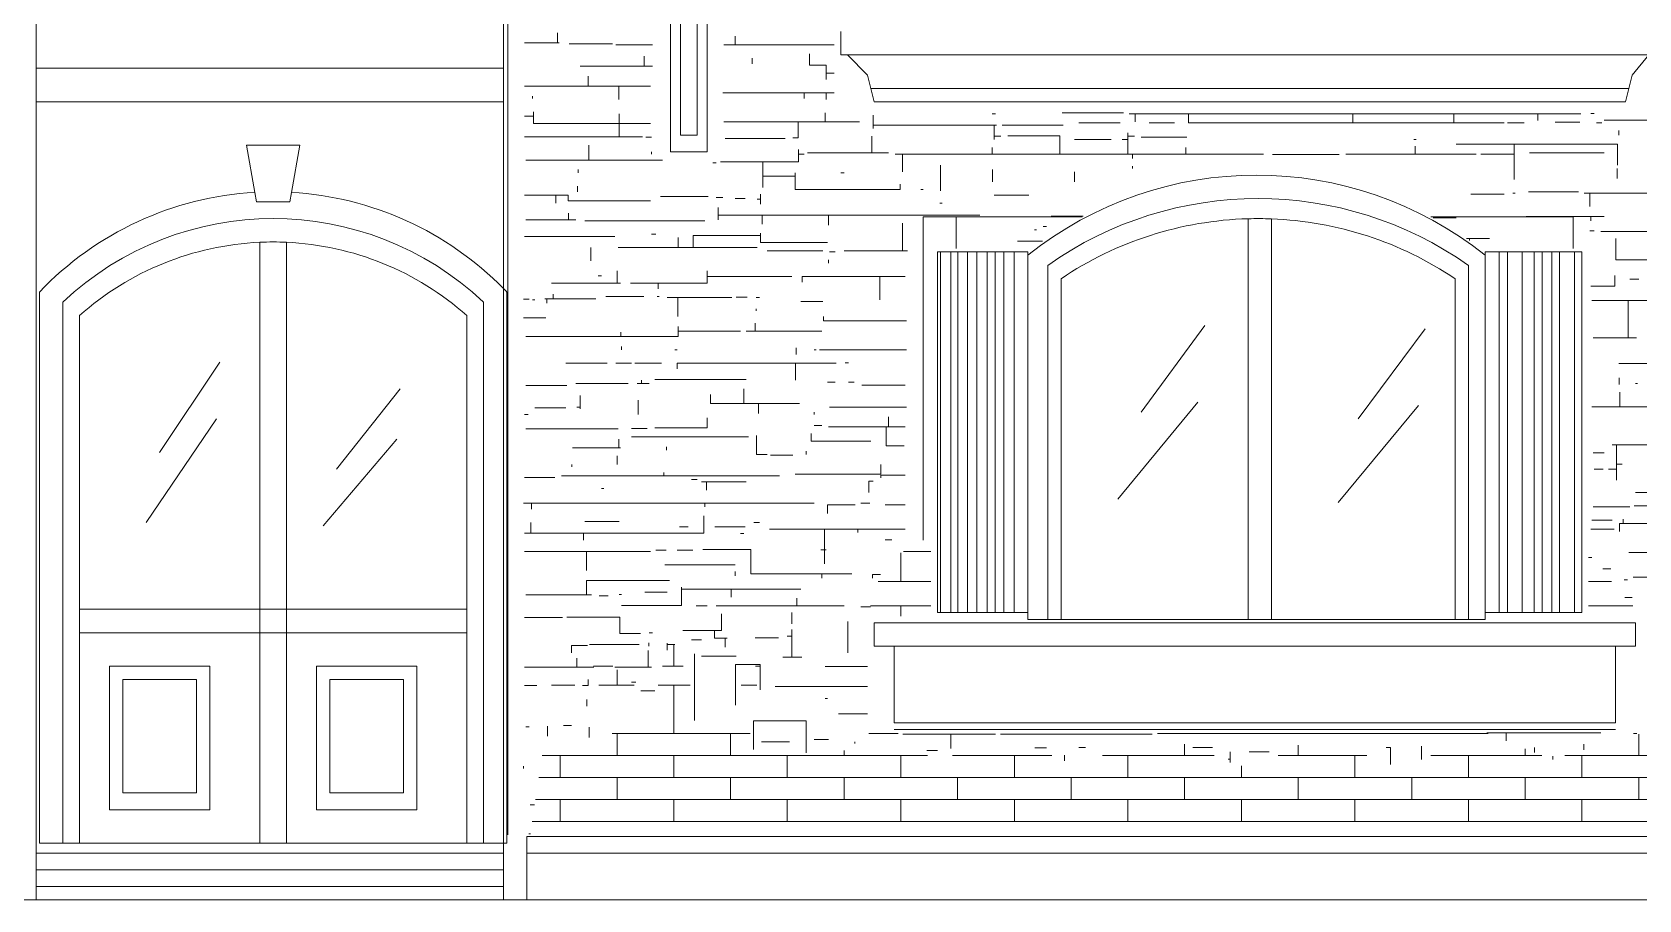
# Model space of a CAD drawing. Header units: millimetres. Extents: x 0 to 19989, y 0 to 8213.
# Drawn here: x 10439 to 15883, y 0 to 2939 of the extents above; entities that cross this region are included whole.
import ezdxf

# ---------------------------------------------------------------- set-up
doc = ezdxf.new("R2010")
doc.units = ezdxf.units.MM
for name, color, linetype, lineweight in [('ARCH', 7, 'Continuous', 13), ('GLASS', 7, 'Continuous', 13), ('GROUND', 7, 'Continuous', 13), ('LOUVERS', 7, 'Continuous', 13), ('MASONRY', 7, 'Continuous', 13), ('WINDOWS', 7, 'Continuous', 13)]:
    doc.layers.add(name, color=color, linetype=linetype, lineweight=lineweight)

msp = doc.modelspace()

# ---------------------------------------------------------------- linework, layer by layer
at = {"layer": 'ARCH', "color": 7, "lineweight": 13}
for p, q in [((10452.5, 4909.5), (10452.5, 2816.7)), ((12036.2, 3586), (12036.2, 2816.7)), ((12601.8, 2533.9), (12601.8, 3382.4)), ((12726.2, 3382.4), (12726.2, 2533.9)), ((12635.7, 2590.5), (12635.7, 3337.1)), ((12692.3, 3337.1), (12692.3, 2590.5)), ((13178.7, 2862), (13178.7, 2941.2)), ((13201.4, 2862), (13178.7, 2862)), ((15916.3, 2862), (13201.4, 2862)), ((13201.4, 2862), (13269.2, 2794.1)), ((15859.7, 2794.1), (15916.3, 2862)), ((10452.5, 2816.7), (10452.5, 2703.6)), ((10452.5, 2816.7), (12036.2, 2816.7)), ((12036.2, 2816.7), (12036.2, 2703.6)), ((13269.2, 2794.1), (13280.5, 2748.9)), ((15848.4, 2748.9), (15859.7, 2794.1)), ((13280.5, 2748.9), (13291.9, 2703.6)), ((13280.5, 2748.9), (15848.4, 2748.9)), ((15837.1, 2703.6), (15848.4, 2748.9)), ((10452.5, 2703.6), (10452.5, 158.4)), ((10452.5, 2703.6), (12036.2, 2703.6)), ((12036.2, 2703.6), (12036.2, 2070.5)), ((13291.9, 2703.6), (15837.1, 2703.6)), ((12692.3, 2590.5), (12635.7, 2590.5)), ((12726.2, 2533.9), (12601.8, 2533.9)), ((12036.2, 2070.5), (12036.2, 192.3)), ((13291.9, 938.9), (15871, 938.9)), ((13291.9, 859.7), (13291.9, 938.9)), ((15871, 938.9), (15871, 859.7)), ((13359.7, 859.7), (13291.9, 859.7)), ((15803.2, 859.7), (13359.7, 859.7)), ((13359.7, 599.5), (13359.7, 859.7)), ((15871, 859.7), (15803.2, 859.7)), ((15803.2, 859.7), (15803.2, 599.5)), ((15803.2, 599.5), (13359.7, 599.5)), ((13359.7, 576.9), (15803.2, 576.9)), ((12036.2, 192.3), (12036.2, 158.4)), ((12115.4, 214.9), (17183.3, 214.9)), ((12115.4, 158.4), (12115.4, 214.9)), ((10452.5, 158.4), (10452.5, 101.8)), ((10452.5, 158.4), (12036.2, 158.4)), ((12036.2, 158.4), (12036.2, 101.8)), ((12115.4, 0), (12115.4, 158.4)), ((12115.4, 158.4), (17183.3, 158.4)), ((10452.5, 101.8), (10452.5, 45.2)), ((10452.5, 101.8), (12036.2, 101.8)), ((12036.2, 101.8), (12036.2, 45.2)), ((10452.5, 45.2), (10452.5, 0)), ((10452.5, 45.2), (12036.2, 45.2)), ((12036.2, 45.2), (12036.2, 0)), ((12115.4, 0), (17183.3, 0))]:
    msp.add_line(p, q, dxfattribs=at)
at = {"layer": 'GLASS', "color": 7, "lineweight": 13}
for p, q in [((14196.8, 1651.6), (14411.8, 1945.7)), ((14932.1, 1629), (15158.4, 1934.4)), ((10871, 1515.8), (11074.7, 1821.3)), ((11470.6, 1459.3), (11685.5, 1730.8)), ((14117.6, 1357.5), (14389.1, 1685.5)), ((14864.3, 1346.2), (15135.7, 1674.2)), ((10825.8, 1278.3), (11063.3, 1629)), ((11425.3, 1267), (11674.2, 1561.1))]:
    msp.add_line(p, q, dxfattribs=at)
at = {"layer": 'GROUND', "color": 7, "lineweight": 13}
for p, q in [((9547.5, 0), (10452.5, 0)), ((10452.5, 0), (12036.2, 0)), ((12036.2, 0), (12115.4, 0))]:
    msp.add_line(p, q, dxfattribs=at)
at = {"layer": 'LOUVERS', "color": 7, "lineweight": 13}
for p, q in [((13506.8, 2194.6), (13516.9, 2194.6)), ((13506.8, 972.9), (13506.8, 2194.6)), ((13516.9, 2194.6), (13551.4, 2194.6)), ((13516.9, 2194.6), (13516.9, 972.9)), ((13551.4, 2194.6), (13575.3, 2194.6)), ((13551.4, 2194.6), (13551.4, 972.9)), ((13575.3, 2194.6), (13608.4, 2194.6)), ((13575.3, 2194.6), (13575.3, 972.9)), ((13608.4, 2194.6), (13640, 2194.6)), ((13608.4, 2194.6), (13608.4, 972.9)), ((13640, 2194.6), (13674.3, 2194.6)), ((13640, 2194.6), (13640, 972.9)), ((13674.3, 2194.6), (13701.7, 2194.6)), ((13674.3, 2194.6), (13674.3, 972.9)), ((13701.7, 2194.6), (13731.2, 2194.6)), ((13701.7, 2194.6), (13701.7, 972.9)), ((13731.2, 2194.6), (13766.2, 2194.6)), ((13731.2, 2194.6), (13731.2, 972.9)), ((13766.2, 2194.6), (13812.2, 2194.6)), ((13766.2, 2194.6), (13766.2, 972.9)), ((13812.2, 2194.6), (13812.2, 2183.3)), ((15362, 2194.6), (15409.1, 2194.6)), ((15362, 2183.3), (15362, 2194.6)), ((15362, 972.9), (15362, 2183.3)), ((15409.1, 2194.6), (15438.2, 2194.6)), ((15409.1, 2194.6), (15409.1, 972.9)), ((15438.2, 2194.6), (15487.6, 2194.6)), ((15438.2, 2194.6), (15438.2, 972.9)), ((15487.6, 2194.6), (15528, 2194.6)), ((15487.6, 2194.6), (15487.6, 972.9)), ((15528, 2194.6), (15554.7, 2194.6)), ((15528, 2194.6), (15528, 972.9)), ((15554.7, 2194.6), (15588.3, 2194.6)), ((15554.7, 2194.6), (15554.7, 972.9)), ((15588.3, 2194.6), (15613.4, 2194.6)), ((15588.3, 2194.6), (15588.3, 972.9)), ((15613.4, 2194.6), (15664.7, 2194.6)), ((15613.4, 2194.6), (15613.4, 972.9)), ((15664.7, 2194.6), (15690, 2194.6)), ((15664.7, 2194.6), (15664.7, 972.9)), ((15690, 2194.6), (15690, 972.9)), ((13516.9, 972.9), (13506.8, 972.9)), ((13551.4, 972.9), (13516.9, 972.9)), ((13575.3, 972.9), (13551.4, 972.9)), ((13608.4, 972.9), (13575.3, 972.9)), ((13640, 972.9), (13608.4, 972.9)), ((13674.3, 972.9), (13640, 972.9)), ((13701.7, 972.9), (13674.3, 972.9)), ((13731.2, 972.9), (13701.7, 972.9)), ((13766.2, 972.9), (13731.2, 972.9)), ((13812.2, 972.9), (13766.2, 972.9)), ((15409.1, 972.9), (15362, 972.9)), ((15438.2, 972.9), (15409.1, 972.9)), ((15487.6, 972.9), (15438.2, 972.9)), ((15528, 972.9), (15487.6, 972.9)), ((15554.7, 972.9), (15528, 972.9)), ((15588.3, 972.9), (15554.7, 972.9)), ((15613.4, 972.9), (15588.3, 972.9)), ((15664.7, 972.9), (15613.4, 972.9)), ((15690, 972.9), (15664.7, 972.9))]:
    msp.add_line(p, q, dxfattribs=at)
at = {"layer": 'MASONRY', "color": 7, "lineweight": 13}
for p, q in [((12051.3, 2820.5), (12051.3, 3580.3)), ((12219.1, 2903.5), (12107.8, 2903.5)), ((12219.1, 2903.5), (12219.1, 2937.4)), ((12219.1, 2903.5), (12224.7, 2903.5)), ((12405.7, 2899.7), (12258.7, 2899.7)), ((12417, 2895.9), (12541.5, 2895.9)), ((12820.5, 2895.9), (12782.8, 2895.9)), ((12820.5, 2895.9), (12820.5, 2926.1)), ((13156.1, 2895.9), (12820.5, 2895.9)), ((12513.2, 2858.2), (12513.2, 2824.3)), ((12879, 2850.7), (12879, 2831.8)), ((13073.2, 2865.8), (13073.2, 2827.5)), ((12051.3, 2820.5), (12051.3, 2707.4)), ((12513.2, 2824.3), (12296.4, 2824.3)), ((12322.8, 2790.3), (12322.8, 2756.4)), ((12513.2, 2824.3), (12541.5, 2824.3)), ((13073.2, 2827.5), (13129.7, 2827.5)), ((13129.7, 2827.5), (13129.7, 2800.2)), ((13129.7, 2779), (13129.7, 2800.2)), ((13129.7, 2800.2), (13156.1, 2800.2)), ((12107.8, 2756.4), (12322.8, 2756.4)), ((12134.2, 2714.9), (12134.2, 2722.5)), ((12426.5, 2756.4), (12322.8, 2756.4)), ((12426.5, 2756.4), (12426.5, 2711.2)), ((12426.5, 2756.4), (12533.9, 2756.4)), ((13054.3, 2733.8), (12779, 2733.8)), ((13054.3, 2714.9), (13054.3, 2733.8)), ((13122.2, 2733.8), (13054.3, 2733.8)), ((13129.7, 2733.8), (13122.2, 2733.8)), ((13129.7, 2733.8), (13129.7, 2711.2)), ((13129.7, 2733.8), (13156.1, 2733.8)), ((12051.3, 2707.4), (12051.3, 2096.5)), ((12138, 2669.7), (12138, 2654.6)), ((12107.8, 2654.6), (12138, 2654.6)), ((12138, 2630.1), (12138, 2654.6)), ((12428.4, 2630.1), (12138, 2630.1)), ((12428.4, 2630.1), (12428.4, 2662.1)), ((12428.4, 2584.8), (12428.4, 2630.1)), ((12428.4, 2630.1), (12533.9, 2630.1)), ((13034.8, 2635.7), (12782.8, 2635.7)), ((13034.8, 2635.7), (13034.8, 2581.1)), ((13034.8, 2635.7), (13125.9, 2635.7)), ((13125.9, 2665.9), (13125.9, 2635.7)), ((13125.9, 2635.7), (13242.8, 2635.7)), ((13288.1, 2624.4), (13288.1, 2658.4)), ((13288.1, 2624.4), (13288.1, 2613.1)), ((13288.1, 2624.4), (13699.1, 2624.4)), ((13702.9, 2662.1), (13691.6, 2662.1)), ((13706.6, 2624.4), (13699.1, 2624.4)), ((13699.1, 2586.7), (13699.1, 2624.4)), ((13914, 2624.4), (13725.5, 2624.4)), ((13932.9, 2624.4), (13914, 2624.4)), ((14136.5, 2665.9), (13929.1, 2665.9)), ((13985.7, 2632), (14125.2, 2632)), ((14176.1, 2662.1), (14155.4, 2662.1)), ((14176.1, 2662.1), (14176.1, 2635.7)), ((14176.1, 2662.1), (14357.1, 2662.1)), ((14310, 2632), (14223.2, 2632)), ((14913.3, 2662.1), (14357.1, 2662.1)), ((14357.1, 2632), (14357.1, 2662.1)), ((14913.3, 2632), (14357.1, 2632)), ((15256.4, 2662.1), (14913.3, 2662.1)), ((14913.3, 2662.1), (14913.3, 2632)), ((15256.4, 2632), (14913.3, 2632)), ((15256.4, 2632), (15256.4, 2662.1)), ((15256.4, 2662.1), (15541.1, 2662.1)), ((15256.4, 2632), (15426.1, 2632)), ((15494, 2632), (15437.4, 2632)), ((15541.1, 2662.1), (15541.1, 2639.5)), ((15541.1, 2662.1), (15686.3, 2662.1)), ((15599.5, 2633.9), (15682.5, 2633.9)), ((15720.2, 2664), (15731.5, 2664)), ((15757.9, 2632), (15739.1, 2632)), ((16089.7, 2641.4), (15765.5, 2641.4)), ((12281.3, 2584.8), (12107.8, 2584.8)), ((12428.4, 2584.8), (12281.3, 2584.8)), ((12428.4, 2584.8), (12507.5, 2584.8)), ((12518.9, 2583), (12537.7, 2583)), ((12786.6, 2579.2), (12862, 2579.2)), ((12862, 2579.2), (12990.2, 2579.2)), ((13034.8, 2581.1), (13016.6, 2581.1)), ((13284.3, 2530.2), (13284.3, 2586.7)), ((13699.1, 2586.7), (13699.1, 2575.4)), ((13699.1, 2586.7), (13721.7, 2586.7)), ((13921.6, 2588), (13744.3, 2588)), ((13921.6, 2571.6), (13921.6, 2588)), ((13921.6, 2526.4), (13921.6, 2571.6)), ((13970.6, 2575.4), (14095, 2575.4)), ((14132.7, 2575.4), (14151.6, 2575.4)), ((14151.6, 2586.7), (14151.6, 2598)), ((14151.6, 2586.7), (14151.6, 2575.4)), ((14151.6, 2586.7), (14174.2, 2586.7)), ((14151.6, 2575.4), (14151.6, 2526.4)), ((14351.4, 2583), (14196.8, 2583)), ((15120.7, 2575.4), (15128.2, 2575.4)), ((15429.9, 2560.3), (15264, 2560.3)), ((15460, 2560.3), (15429.9, 2560.3)), ((15460, 2560.3), (15460, 2526.4)), ((15460, 2560.3), (15799.4, 2560.3)), ((15799.4, 2560.3), (15810.6, 2560.3)), ((15810.6, 2560.3), (15810.6, 2488.7)), ((15814.5, 2590.5), (15814.5, 2605.6)), ((12324.7, 2505.6), (12111.6, 2505.6)), ((12324.7, 2505.6), (12324.7, 2556.6)), ((12533.9, 2505.6), (12324.7, 2505.6)), ((12575.4, 2505.6), (12533.9, 2505.6)), ((12537.7, 2533.9), (12537.7, 2526.4)), ((13035.4, 2541.5), (13035.4, 2526.4)), ((13035.4, 2500), (13035.4, 2526.4)), ((13054.3, 2526.4), (13035.4, 2526.4)), ((13276.8, 2530.2), (13065.6, 2530.2)), ((13284.3, 2530.2), (13276.8, 2530.2)), ((13284.3, 2530.2), (13340.9, 2530.2)), ((13388, 2526.4), (13363.5, 2526.4)), ((13388, 2526.4), (13388, 2466.1)), ((13388, 2526.4), (13691.6, 2526.4)), ((13691.6, 2549), (13691.6, 2526.4)), ((13921.6, 2526.4), (13691.6, 2526.4)), ((13921.6, 2526.4), (13978.1, 2526.4)), ((13978.1, 2526.4), (14151.6, 2526.4)), ((14166.7, 2526.4), (14151.6, 2526.4)), ((14166.7, 2526.4), (14166.7, 2511.3)), ((14347.7, 2526.4), (14166.7, 2526.4)), ((14347.7, 2526.4), (14347.7, 2549)), ((14611.6, 2526.4), (14347.7, 2526.4)), ((14641.8, 2524.5), (14868, 2524.5)), ((15124.4, 2526.4), (14890.6, 2526.4)), ((15124.4, 2526.4), (15124.4, 2552.8)), ((15124.4, 2526.4), (15331.8, 2526.4)), ((15346.9, 2526.4), (15460, 2526.4)), ((15460, 2439.7), (15460, 2526.4)), ((15512.8, 2530.2), (15765.5, 2530.2)), ((12288.8, 2473.6), (12288.8, 2462.3)), ((12756.4, 2496.2), (12745.1, 2496.2)), ((12771.5, 2500), (12914.8, 2500)), ((12914.8, 2451), (12914.8, 2500)), ((12914.8, 2500), (13035.4, 2500)), ((12914.8, 2451), (12914.8, 2413.3)), ((13024.1, 2451), (12914.8, 2451)), ((13024.1, 2451), (13024.1, 2462.3)), ((13024.1, 2451), (13024.1, 2406.8)), ((13190, 2462.3), (13178.7, 2462.3)), ((13516.7, 2488.7), (13516.7, 2451)), ((13516.7, 2451), (13516.7, 2413.3)), ((13693.4, 2432.1), (13693.4, 2473.6)), ((13970.6, 2466.1), (13970.6, 2432.1)), ((14166.7, 2484.9), (14166.7, 2477.4)), ((15808.8, 2477.4), (15808.8, 2443.4)), ((12287, 2417), (12287, 2398.2)), ((13024.1, 2406.8), (13367.3, 2406.8)), ((13367.3, 2406.8), (13380.2, 2406.8)), ((13380.2, 2406.8), (13380.2, 2424.6)), ((13457.8, 2405.7), (13450.2, 2405.7)), ((13516.7, 2413.3), (13516.7, 2402)), ((15588.2, 2398.2), (15509, 2398.2)), ((15678.7, 2398.2), (15588.2, 2398.2)), ((12107.8, 2386.9), (12213.4, 2386.9)), ((12213.4, 2386.9), (12213.4, 2360.5)), ((12213.4, 2386.9), (12254.9, 2386.9)), ((12254.9, 2386.9), (12254.9, 2368.1)), ((12254.9, 2368.1), (12533.9, 2368.1)), ((12567.9, 2383.1), (12730, 2383.1)), ((12756.4, 2379.3), (12779, 2379.3)), ((12764, 2319), (12764, 2345.4)), ((12820.5, 2375.6), (12854.4, 2375.6)), ((12895.9, 2373.7), (12907.2, 2373.7)), ((12907.2, 2373.7), (12907.2, 2390.6)), ((12907.2, 2356.7), (12907.2, 2373.7)), ((13514.3, 2360.5), (13521.9, 2360.5)), ((13699.1, 2386.9), (13816, 2386.9)), ((15313, 2390.6), (15426.1, 2390.6)), ((15463.8, 2394.4), (15456.3, 2394.4)), ((15716.4, 2394.4), (15697.6, 2394.4)), ((15716.4, 2349.2), (15716.4, 2394.4)), ((15931.4, 2394.4), (15716.4, 2394.4)), ((12138, 2303.9), (12111.6, 2303.9)), ((12153.1, 2303.9), (12138, 2303.9)), ((12256.8, 2303.9), (12153.1, 2303.9)), ((12256.8, 2326.5), (12256.8, 2303.9)), ((12256.8, 2303.9), (12281.3, 2303.9)), ((12718.7, 2300.2), (12311.5, 2300.2)), ((12764, 2303.9), (12764, 2319)), ((12877.1, 2319), (12764, 2319)), ((12912.9, 2319), (12877.1, 2319)), ((12912.9, 2288.8), (12912.9, 2319)), ((13137.3, 2319), (12912.9, 2319)), ((13137.3, 2319), (13137.3, 2285.1)), ((13137.3, 2319), (13650.1, 2319)), ((13388, 2292.6), (13388, 2198.3)), ((13457.8, 1218.9), (13457.8, 2314.2)), ((13457.8, 2314.2), (13476.6, 2314.2)), ((13476.6, 2314.2), (13569.9, 2314.2)), ((13569.9, 2205.9), (13569.9, 2314.2)), ((13827.3, 2314.2), (13569.9, 2314.2)), ((13996.4, 2314.2), (13827.3, 2314.2)), ((13891.4, 2316), (13999.7, 2316)), ((15384.6, 2314.2), (15177.8, 2314.2)), ((15185.4, 2310.1), (15264, 2310.1)), ((15565.6, 2314.2), (15384.6, 2314.2)), ((15501.5, 2315.2), (15720.2, 2315.2)), ((15659.9, 2314.2), (15565.6, 2314.2)), ((15659.9, 2205.9), (15659.9, 2314.2)), ((15720.2, 2300.2), (15720.2, 2315.2)), ((15765.5, 2315.2), (15720.2, 2315.2)), ((12107.8, 2247.4), (12413.3, 2247.4)), ((12552.8, 2254.9), (12537.7, 2254.9)), ((12628.2, 2209.7), (12628.2, 2243.6)), ((12679.1, 2209.7), (12679.1, 2251)), ((12679.1, 2251), (12771.5, 2251)), ((12771.5, 2251), (12907.4, 2251)), ((12907.4, 2258.7), (12907.4, 2251)), ((12907.4, 2227.2), (12907.4, 2251)), ((13842.4, 2270), (13834.8, 2270)), ((13876.3, 2281.3), (13865, 2281.3)), ((15308.5, 2239.8), (15299.3, 2239.8)), ((15308.5, 2239.8), (15308.5, 2233.9)), ((15308.5, 2239.8), (15377.1, 2239.8)), ((15731.5, 2266.2), (15716.4, 2266.2)), ((15754.1, 2263.7), (16140.6, 2263.7)), ((15804.7, 2239.8), (15804.7, 2168.4)), ((12332.2, 2209.7), (12332.2, 2164.4)), ((12628.2, 2209.7), (12424.6, 2209.7)), ((12679.1, 2209.7), (12628.2, 2209.7)), ((12679.1, 2209.7), (12737.6, 2209.7)), ((12737.6, 2209.7), (12895.9, 2209.7)), ((13133.5, 2227.2), (12907.4, 2227.2)), ((13118.4, 2198.3), (12929.9, 2198.3)), ((13141, 2194.6), (13159.9, 2194.6)), ((13190, 2198.3), (13388, 2198.3)), ((13405, 2198.3), (13388, 2198.3)), ((13862.6, 2231.2), (13778.1, 2231.2)), ((12420.8, 2130.5), (12420.8, 2089)), ((12726.2, 2111.6), (12726.2, 2130.5)), ((13137.3, 2156.9), (13137.3, 2168.2)), ((15804.7, 2168.4), (15933.3, 2168.4)), ((12051.3, 652.3), (12051.3, 2096.5)), ((12420.8, 2089), (12198.3, 2089)), ((12356.7, 2113.5), (12368, 2113.5)), ((12432.1, 2089), (12420.8, 2089)), ((12466.1, 2089), (12560.3, 2089)), ((12560.3, 2089), (12560.3, 2070.1)), ((12726.2, 2089), (12560.3, 2089)), ((12726.2, 2111.6), (12726.2, 2089)), ((13012.8, 2111.6), (12726.2, 2111.6)), ((13048.6, 2092.8), (13048.6, 2111.6)), ((13048.6, 2111.6), (13310.7, 2111.6)), ((13310.7, 2043.7), (13310.7, 2111.6)), ((13397.4, 2111.6), (13310.7, 2111.6)), ((15801.3, 2078.3), (15720.2, 2078.3)), ((15801.3, 2115.4), (15801.3, 2078.3)), ((15852.2, 2102.2), (15882.4, 2102.2)), ((12122.9, 2034.3), (12104.1, 2034.3)), ((12141.8, 2032.4), (12134.2, 2032.4)), ((12175.7, 2036.2), (12183.3, 2036.2)), ((12183.3, 2036.2), (12183.3, 2021.1)), ((12183.3, 2036.2), (12204, 2036.2)), ((12204, 2051.3), (12204, 2036.2)), ((12349.2, 2036.2), (12204, 2036.2)), ((12383.1, 2043.7), (12511.3, 2043.7)), ((12564.1, 2043.7), (12556.6, 2043.7)), ((12590.5, 2040), (12626.3, 2040)), ((12626.3, 2040), (12626.3, 1975.9)), ((12809.2, 2040), (12626.3, 2040)), ((12824.3, 2041.9), (12862, 2041.9)), ((12892.2, 2040), (12903.5, 2040)), ((13118.4, 2026.8), (13043, 2026.8)), ((13310.7, 2032.4), (13310.7, 2043.7)), ((15724, 2030.7), (15846.5, 2030.7)), ((15846.5, 1904.2), (15846.5, 2030.7)), ((16074.7, 2030.7), (15846.5, 2030.7)), ((12179.5, 1972.1), (12104.1, 1972.1)), ((12892.2, 2002.3), (12892.2, 1994.7)), ((13120.3, 1961.5), (13120.3, 1975.9)), ((13401.2, 1961.5), (13120.3, 1961.5)), ((12434, 1908), (12111.6, 1908)), ((12434, 1923.1), (12434, 1908)), ((12434, 1908), (12628.2, 1908)), ((12628.2, 1941.9), (12628.2, 1926.8)), ((12628.2, 1908), (12628.2, 1926.8)), ((12839.4, 1926.8), (12628.2, 1926.8)), ((12858.2, 1926.8), (12888.4, 1926.8)), ((12888.4, 1953.2), (12888.4, 1926.8)), ((13114.6, 1926.8), (12888.4, 1926.8)), ((12435.9, 1874.1), (12435.9, 1862.7)), ((12624.4, 1862.7), (12616.9, 1862.7)), ((13027.9, 1847.7), (13027.9, 1870.3)), ((13088.2, 1862.7), (13095.8, 1862.7)), ((13107.1, 1862.7), (13401.2, 1862.7)), ((15846.5, 1904.2), (15727.8, 1904.2)), ((15874.8, 1904.2), (15846.5, 1904.2)), ((12386.9, 1817.5), (12247.4, 1817.5)), ((12417, 1817.5), (12469.8, 1817.5)), ((12571.6, 1817.5), (12481.1, 1817.5)), ((13026, 1817.5), (12624.4, 1817.5)), ((12624.4, 1817.5), (12624.4, 1798.6)), ((13026, 1817.5), (13026, 1760.9)), ((13026, 1817.5), (13163.6, 1817.5)), ((13205.1, 1819.4), (13193.8, 1819.4)), ((15814.5, 1817.3), (15829.6, 1817.3)), ((15829.6, 1817.3), (16037.6, 1817.3)), ((12111.6, 1742.1), (12251.1, 1742.1)), ((12311.5, 1749.5), (12281.3, 1749.5)), ((12458.5, 1749.5), (12311.5, 1749.5)), ((12488.7, 1749.6), (12503.8, 1749.6)), ((12503.8, 1760.9), (12503.8, 1749.6)), ((12503.8, 1749.6), (12530.2, 1749.6)), ((12549, 1762.1), (12843.1, 1762.1)), ((12843.1, 1762.1), (12858.2, 1762.1)), ((13159.9, 1753.4), (13133.5, 1753.4)), ((13224, 1753.4), (13205.1, 1753.4)), ((13397.4, 1744), (13250.4, 1744)), ((15816.4, 1745.9), (15816.4, 1768.5)), ((15878.6, 1749.6), (15871, 1749.6)), ((12296.4, 1708.1), (12296.4, 1668.6)), ((12492.5, 1693.1), (12492.5, 1644)), ((12737.6, 1711.9), (12737.6, 1681.8)), ((12850.7, 1681.8), (12850.7, 1730.8)), ((15818.3, 1719.5), (15818.3, 1670.4)), ((12119.2, 1644), (12107.8, 1644)), ((12164.4, 1666.5), (12141.8, 1666.5)), ((12247.4, 1666.5), (12164.4, 1666.5)), ((12285.1, 1668.6), (12296.4, 1668.6)), ((12296.4, 1662.9), (12296.4, 1668.6)), ((12737.6, 1681.8), (12850.7, 1681.8)), ((12899.7, 1681.8), (12850.7, 1681.8)), ((12899.7, 1681.8), (13039.2, 1681.8)), ((12899.7, 1681.8), (12899.7, 1647.8)), ((13088.2, 1651.6), (13088.2, 1644)), ((13141, 1668.6), (13401.2, 1668.6)), ((13340.9, 1636.5), (13340.9, 1602.6)), ((15724, 1670.4), (15818.3, 1670.4)), ((16029.4, 1670.4), (15818.3, 1670.4)), ((12111.6, 1595), (12424.6, 1595)), ((12522.6, 1596.9), (12469.8, 1596.9)), ((12549, 1598.9), (12726.2, 1598.9)), ((12726.2, 1598.9), (12726.2, 1632.7)), ((13078.8, 1553.6), (13078.8, 1579.9)), ((13114.6, 1606.3), (13088.2, 1606.3)), ((13137.3, 1602.6), (13332.1, 1602.6)), ((13332.1, 1602.6), (13340.9, 1602.6)), ((13332.1, 1602.6), (13332.1, 1538.5)), ((13340.9, 1602.6), (13397.4, 1602.6)), ((12426.5, 1530.9), (12270, 1530.9)), ((12426.5, 1530.9), (12426.5, 1561.1)), ((12432.1, 1530.9), (12426.5, 1530.9)), ((12469.8, 1568.6), (12865.8, 1568.6)), ((12588.6, 1523.4), (12588.6, 1534.7)), ((12892.8, 1572.4), (12892.8, 1508.3)), ((13280.5, 1553.6), (13078.8, 1553.6)), ((13332.1, 1538.5), (13393.7, 1538.5)), ((15806.9, 1541), (15791.9, 1541)), ((15806.9, 1476.2), (15806.9, 1541)), ((16025.6, 1541), (15806.9, 1541)), ((12268.1, 1466.8), (12268.1, 1474.4)), ((12420.8, 1474.4), (12420.8, 1504.5)), ((12892.8, 1508.3), (12929.9, 1508.3)), ((13016.6, 1506.4), (12941.2, 1506.4)), ((13061.8, 1508.3), (13061.8, 1519.6)), ((13314.5, 1442.3), (13314.5, 1474.4)), ((15765.5, 1514), (15727.8, 1514)), ((15806.9, 1476.2), (15806.9, 1459.3)), ((15806.9, 1476.2), (15825.8, 1476.2)), ((12209.7, 1431), (12107.8, 1431)), ((12579.2, 1436.7), (12232.3, 1436.7)), ((12579.2, 1436.7), (12579.2, 1448)), ((12605.6, 1436.7), (12579.2, 1436.7)), ((12654.6, 1436.7), (12605.6, 1436.7)), ((12892.2, 1436.7), (12654.6, 1436.7)), ((12692.3, 1423.5), (12673.5, 1423.5)), ((12707.4, 1416), (12724.4, 1416)), ((12724.4, 1387.6), (12724.4, 1416)), ((12724.4, 1416), (12839.4, 1416)), ((12839.4, 1416), (12858.2, 1416)), ((12914.8, 1436.7), (12892.2, 1436.7)), ((12971.3, 1436.7), (12914.8, 1436.7)), ((13024.1, 1442.3), (13314.5, 1442.3)), ((13273.6, 1380.1), (13273.6, 1417.8)), ((13273.6, 1417.8), (13288.1, 1417.8)), ((13314.5, 1429.1), (13314.5, 1438.5)), ((13314.5, 1438.5), (13397.4, 1438.5)), ((15731.5, 1459.3), (15761.7, 1459.3)), ((15780.5, 1459.3), (15806.9, 1459.3)), ((15806.9, 1421.6), (15806.9, 1459.3)), ((12368, 1393.3), (12375.6, 1393.3)), ((15871, 1380.1), (15920.1, 1380.1)), ((12130.5, 1344.3), (12104.1, 1344.3)), ((12130.5, 1344.3), (12130.5, 1323.5)), ((12718.7, 1344.3), (12130.5, 1344.3)), ((13088.2, 1344.3), (12718.7, 1344.3)), ((12718.7, 1344.3), (12718.7, 1331.1)), ((13134.1, 1308.4), (13134.1, 1338.6)), ((13134.1, 1338.6), (13152.3, 1338.6)), ((13152.3, 1338.6), (13227.8, 1338.6)), ((13276.8, 1344.3), (13246.6, 1344.3)), ((13329.6, 1338.6), (13397.4, 1338.6)), ((15727.8, 1331.1), (15852.2, 1331.1)), ((15867.3, 1334.8), (15974.7, 1334.8)), ((12128.6, 1242.5), (12128.6, 1278.3)), ((12394.4, 1282.1), (12311.5, 1282.1)), ((12428.4, 1282.1), (12394.4, 1282.1)), ((12632, 1263.2), (12662.1, 1263.2)), ((12714.9, 1242.5), (12714.9, 1300.9)), ((12752.6, 1263.2), (12854.4, 1263.2)), ((12903.5, 1278.3), (12884.6, 1278.3)), ((12937.4, 1255.5), (12963.8, 1255.5)), ((12963.8, 1255.5), (13058.1, 1255.5)), ((13076.9, 1255.5), (13058.1, 1255.5)), ((13076.9, 1255.5), (13124.1, 1255.5)), ((13124.1, 1255.5), (13124.1, 1255.7)), ((13124.1, 1255.7), (13237.2, 1255.7)), ((13124.1, 1185.9), (13124.1, 1255.5)), ((13237.2, 1244.3), (13237.2, 1255.7)), ((13397.4, 1255.7), (13237.2, 1255.7)), ((15799.4, 1255.7), (15720.2, 1255.7)), ((15791.9, 1285.8), (15724, 1285.8)), ((15816.9, 1248.1), (15816.9, 1274.5)), ((15816.9, 1274.5), (15829.6, 1274.5)), ((15829.6, 1289.6), (15829.6, 1274.5)), ((16508.3, 1274.5), (15829.6, 1274.5)), ((12128.6, 1242.5), (12107.8, 1242.5)), ((12307.7, 1242.5), (12128.6, 1242.5)), ((12307.7, 1242.5), (12307.7, 1217.9)), ((12477.4, 1242.5), (12307.7, 1242.5)), ((12564.1, 1242.5), (12477.4, 1242.5)), ((12594.3, 1242.5), (12564.1, 1242.5)), ((12714.9, 1242.5), (12594.3, 1242.5)), ((12850.7, 1240.6), (12839.4, 1240.6)), ((13329.6, 1219.8), (13352.2, 1219.8)), ((12317.1, 1180.2), (12107.8, 1180.2)), ((12317.1, 1180.2), (12317.1, 1116.1)), ((12317.1, 1180.2), (12533.9, 1180.2)), ((12552.8, 1184), (12586.7, 1184)), ((12677.2, 1184), (12624.4, 1184)), ((12874.5, 1187.2), (12711.2, 1187.2)), ((12874.5, 1131.2), (12874.5, 1187.2)), ((13124.1, 1185.9), (13110.9, 1185.9)), ((13124.1, 1185.9), (13124.1, 1138.8)), ((13124.1, 1185.9), (13129.7, 1185.9)), ((13382.4, 1175.3), (13382.4, 1078.4)), ((13390.9, 1180.2), (13484.2, 1180.2)), ((15724, 1159.3), (15712.7, 1159.3)), ((16070.9, 1176.5), (15848.4, 1176.5)), ((12583, 1135), (12820.5, 1135)), ((12820.5, 1112.4), (12820.5, 1097.3)), ((12874.5, 1104.8), (12874.5, 1131.2)), ((13114.6, 1104.8), (12874.5, 1104.8)), ((13114.6, 1104.8), (13216.4, 1104.8)), ((13114.6, 1104.8), (13114.6, 1089.7)), ((13286.3, 1089.7), (13286.3, 1101.9)), ((13286.3, 1101.9), (13313.4, 1101.9)), ((15760.9, 1121.5), (15788.1, 1121.5)), ((15863.5, 1093.5), (15976.6, 1093.5)), ((12345.4, 1082.1), (12317.7, 1082.1)), ((12317.7, 1082.1), (12317.7, 1033.2)), ((12598, 1082.1), (12345.4, 1082.1)), ((12435.9, 1034.4), (12428.4, 1034.4)), ((12590.5, 1042.6), (12515.1, 1042.6)), ((12639.5, 1052), (12639.5, 1059.6)), ((12639.5, 997.4), (12639.5, 1052)), ((12639.5, 1052), (12807.3, 1052)), ((12807.3, 1025.6), (12807.3, 1052)), ((12807.3, 1052), (13043, 1052)), ((13305.8, 1078.4), (13382.4, 1078.4)), ((13382.4, 1078.4), (13484.2, 1078.4)), ((15712.7, 1078.4), (15790, 1078.4)), ((15833.3, 1084.1), (15844.6, 1084.1)), ((12111.6, 1033.2), (12317.7, 1033.2)), ((12334.1, 1033.2), (12317.7, 1033.2)), ((12360.5, 1029.4), (12390.6, 1029.4)), ((12435.9, 997.4), (12639.5, 997.4)), ((12726.2, 995.5), (12688.5, 995.5)), ((12756.4, 995.5), (13029.8, 995.5)), ((13029.8, 1021.9), (13029.8, 995.5)), ((13190, 995.5), (13029.8, 995.5)), ((13279.4, 993), (13246.6, 993)), ((13279.8, 995.5), (13382.4, 995.5)), ((13382.4, 995.5), (13484.2, 995.5)), ((13382.4, 995.5), (13382.4, 961.5)), ((15712.7, 995.5), (15862.6, 995.5)), ((15834.9, 1024.5), (15859.7, 1024.5)), ((12107.8, 955.9), (12236, 955.9)), ((12251.1, 957.7), (12430.2, 957.7)), ((12430.2, 957.7), (12430.2, 901.8)), ((12774.7, 969.1), (12774.7, 912.5)), ((13012.8, 935.1), (13012.8, 972.9)), ((13203.2, 942.7), (13203.2, 837.1)), ((12430.2, 901.8), (12500, 901.8)), ((12528.3, 859.7), (12528.3, 871)), ((12530.2, 905), (12541.5, 905)), ((12750.8, 912.5), (12643.3, 912.5)), ((12673.5, 880.5), (12707.4, 880.5)), ((12750.8, 886.1), (12750.8, 912.5)), ((12774.7, 912.5), (12750.8, 912.5)), ((12786.6, 886.1), (12750.8, 886.1)), ((12786.6, 886.1), (12786.6, 856)), ((12786.6, 886.1), (12794.1, 886.1)), ((12967.6, 888), (12888.4, 888)), ((12997.7, 893.7), (13012.8, 893.7)), ((13012.8, 893.7), (13012.8, 916.3)), ((13012.8, 822), (13012.8, 893.7)), ((12266.2, 837.1), (12266.2, 861.5)), ((12266.2, 861.5), (12321.1, 861.5)), ((12285.1, 818.2), (12285.1, 788.1)), ((12327.4, 865.4), (12496.2, 865.4)), ((12526.4, 788.1), (12526.4, 844.6)), ((12590.5, 869), (12590.5, 863.5)), ((12590.5, 845.4), (12590.5, 863.5)), ((12592.4, 865.4), (12613.1, 865.4)), ((12613.1, 865.4), (12616.8, 865.4)), ((12613.1, 865.4), (12613.1, 791.9)), ((12683.7, 833.6), (12683.7, 724)), ((12707.4, 825.8), (12824.3, 825.8)), ((13012.8, 822), (12982.7, 822)), ((13012.8, 822), (13046.8, 822)), ((12107.8, 788.1), (12285.1, 788.1)), ((12342.4, 788.1), (12285.1, 788.1)), ((12340.8, 791.9), (12407, 791.9)), ((12526.4, 788.1), (12412.9, 788.1)), ((12420.8, 779.4), (12420.8, 727.7)), ((12526.4, 788.1), (12537.7, 788.1)), ((12574.9, 791.9), (12613.1, 791.9)), ((12613.1, 791.9), (12644.7, 791.9)), ((12905.5, 796.9), (12821.7, 796.9)), ((12821.7, 796.9), (12821.7, 659)), ((12890, 791.9), (12904, 791.9)), ((12905.5, 711.9), (12905.5, 796.9)), ((13269.2, 790), (13125.9, 790)), ((12107.8, 725.9), (12149.3, 725.9)), ((12198.3, 727.8), (12277.5, 727.8)), ((12303.9, 726.5), (12322.8, 726.5)), ((12322.8, 726.5), (12322.8, 746.6)), ((12358.6, 727.7), (12420.8, 727.7)), ((12420.8, 727.7), (12478.3, 727.7)), ((12484.9, 737.2), (12469.8, 737.2)), ((12549, 708.1), (12501, 708.1)), ((12559.6, 727.7), (12613.1, 727.7)), ((12613.1, 727.7), (12669.1, 727.7)), ((12613.1, 727.7), (12613.1, 563.5)), ((12683.7, 724), (12683.7, 607.2)), ((12841.1, 727.7), (12894.8, 727.7)), ((12956.3, 723), (13269.2, 723)), ((12319, 678.7), (12319, 656.1)), ((13125.9, 682.5), (13133.5, 682.5)), ((12051.3, 369.5), (12051.3, 652.3)), ((12883.6, 509.7), (12883.6, 606.2)), ((12883.6, 606.2), (12952.5, 606.2)), ((12952.5, 606.2), (13035.4, 606.2)), ((13035.4, 606.2), (13061.7, 606.2)), ((13061.7, 606.2), (13061.7, 595.8)), ((13171.2, 629.7), (13269.2, 629.7)), ((12122.9, 586.4), (12111.6, 586.4)), ((12185.1, 554.3), (12185.1, 588.2)), ((12239.8, 590.1), (12266.2, 590.1)), ((12326.5, 584.5), (12326.5, 550.5)), ((12403.8, 563.5), (12420.8, 563.5)), ((12420.8, 563.5), (12613.1, 563.5)), ((12420.8, 563.5), (12420.8, 489)), ((12613.1, 563.5), (12805.4, 563.5)), ((12805.4, 563.5), (12871.4, 563.5)), ((12805.4, 563.5), (12805.4, 489)), ((13061.7, 595.8), (13061.7, 497.7)), ((13273.8, 563.5), (13373.8, 563.5)), ((13552, 561.8), (13388.9, 561.8)), ((13552, 561.8), (13702.9, 561.8)), ((13552, 561.8), (13552, 512.8)), ((13719.5, 561.8), (14233.4, 561.8)), ((14252, 563.5), (15314.8, 563.5)), ((15314.8, 563.5), (15318, 563.5)), ((15318, 563.5), (15372.1, 563.5)), ((15367.5, 565.5), (15433.6, 565.5)), ((15433.6, 565.5), (15433.6, 538.4)), ((15494, 565.5), (15433.6, 565.5)), ((15754.2, 565.5), (15494, 565.5)), ((15864.6, 563.5), (15876.1, 563.5)), ((15882.4, 561), (15882.4, 489)), ((13005.3, 535.4), (12910.4, 535.4)), ((13137.3, 543), (13088.2, 543)), ((13190, 505.6), (13190, 489)), ((13226.6, 530.1), (13226.6, 535.4)), ((13470.2, 505.8), (13506.8, 505.8)), ((13876.3, 514.8), (13836.5, 514.8)), ((13937.3, 470.8), (13937.3, 490.2)), ((14008.3, 516.6), (13985.7, 516.6)), ((14343.9, 527), (14343.9, 489)), ((14438.2, 516.6), (14371.3, 516.6)), ((14498.5, 501.5), (14498.5, 477)), ((14630.5, 501.5), (14562.6, 501.5)), ((14728.5, 524.5), (14728.5, 489)), ((15026.4, 516.6), (15041.9, 516.6)), ((15041.9, 516.6), (15041.9, 458.6)), ((15146.3, 475.3), (15146.3, 520.4)), ((15497.7, 512.1), (15497.7, 489)), ((15529.4, 516.6), (15529.4, 498.6)), ((15696.3, 508.1), (15696.3, 527.9)), ((12104.1, 444.9), (12104.1, 452.5)), ((12167.1, 489), (12228.5, 489)), ((12228.5, 489), (12420.8, 489)), ((12228.5, 489), (12228.5, 414.4)), ((12420.8, 489), (12613.1, 489)), ((12613.1, 489), (12805.4, 489)), ((12613.1, 489), (12613.1, 414.4)), ((12805.4, 489), (12997.7, 489)), ((12997.7, 489), (13190, 489)), ((12997.7, 489), (12997.7, 414.4)), ((13190, 489), (13382.4, 489)), ((13382.4, 489), (13473.2, 489)), ((13382.4, 489), (13382.4, 414.4)), ((13557.2, 489), (13767, 489)), ((13767, 489), (13894.3, 489)), ((13767, 489), (13767, 414.4)), ((14065.9, 489), (14151.6, 489)), ((14151.6, 489), (14343.9, 489)), ((14151.6, 489), (14151.6, 414.4)), ((14343.9, 489), (14444.1, 489)), ((14491, 477), (14498.5, 477)), ((14498.5, 465.2), (14498.5, 477)), ((14536.2, 454), (14536.2, 414.4)), ((14661, 489), (14728.5, 489)), ((14728.5, 489), (14920.8, 489)), ((14920.8, 489), (14961.4, 489)), ((14920.8, 489), (14920.8, 414.4)), ((15178.2, 489), (15305.4, 489)), ((15305.4, 489), (15497.7, 489)), ((15305.4, 489), (15305.4, 414.4)), ((15497.7, 489), (15554.3, 489)), ((15591.8, 475.3), (15591.8, 486.4)), ((15631.6, 489), (15690, 489)), ((15690, 489), (15882.4, 489)), ((15690, 489), (15690, 414.4)), ((15882.4, 489), (16058.3, 489)), ((12155.7, 414.4), (12228.5, 414.4)), ((12228.5, 414.4), (12420.8, 414.4)), ((12420.8, 414.4), (12613.1, 414.4)), ((12420.8, 414.4), (12420.8, 339.9)), ((12613.1, 414.4), (12805.4, 414.4)), ((12805.4, 414.4), (12997.7, 414.4)), ((12805.4, 414.4), (12805.4, 339.9)), ((12997.7, 414.4), (13190, 414.4)), ((13190, 414.4), (13382.4, 414.4)), ((13190, 414.4), (13190, 339.9)), ((13382.4, 414.4), (13574.7, 414.4)), ((13574.7, 414.4), (13767, 414.4)), ((13574.7, 414.4), (13574.7, 339.9)), ((13767, 414.4), (13959.3, 414.4)), ((13959.3, 414.4), (14151.6, 414.4)), ((13959.3, 414.4), (13959.3, 339.9)), ((14151.6, 414.4), (14343.9, 414.4)), ((14343.9, 414.4), (14536.2, 414.4)), ((14343.9, 414.4), (14343.9, 339.9)), ((14536.2, 414.4), (14728.5, 414.4)), ((14728.5, 414.4), (14920.8, 414.4)), ((14728.5, 414.4), (14728.5, 339.9)), ((14920.8, 414.4), (15113.1, 414.4)), ((15113.1, 414.4), (15305.4, 414.4)), ((15113.1, 414.4), (15113.1, 339.9)), ((15305.4, 414.4), (15497.7, 414.4)), ((15497.7, 414.4), (15690, 414.4)), ((15497.7, 414.4), (15497.7, 339.9)), ((15690, 414.4), (15882.4, 414.4)), ((15882.4, 414.4), (16074.7, 414.4)), ((15882.4, 414.4), (15882.4, 339.9)), ((12051.3, 220.6), (12051.3, 369.5)), ((12144.2, 339.9), (12228.5, 339.9)), ((12228.5, 339.9), (12420.8, 339.9)), ((12228.5, 339.9), (12228.5, 265.3)), ((12420.8, 339.9), (12613.1, 339.9)), ((12613.1, 339.9), (12805.4, 339.9)), ((12613.1, 339.9), (12613.1, 265.3)), ((12805.4, 339.9), (12997.7, 339.9)), ((12997.7, 339.9), (13190, 339.9)), ((12997.7, 339.9), (12997.7, 265.3)), ((13190, 339.9), (13382.4, 339.9)), ((13382.4, 339.9), (13574.7, 339.9)), ((13382.4, 339.9), (13382.4, 265.3)), ((13574.7, 339.9), (13767, 339.9)), ((13767, 339.9), (13959.3, 339.9)), ((13767, 339.9), (13767, 265.3)), ((13959.3, 339.9), (14151.6, 339.9)), ((14151.6, 339.9), (14343.9, 339.9)), ((14151.6, 339.9), (14151.6, 265.3)), ((14343.9, 339.9), (14536.2, 339.9)), ((14536.2, 339.9), (14728.5, 339.9)), ((14536.2, 339.9), (14536.2, 265.3)), ((14728.5, 339.9), (14920.8, 339.9)), ((14920.8, 339.9), (15113.1, 339.9)), ((14920.8, 339.9), (14920.8, 265.3)), ((15113.1, 339.9), (15305.4, 339.9)), ((15305.4, 339.9), (15497.7, 339.9)), ((15305.4, 339.9), (15305.4, 265.3)), ((15497.7, 339.9), (15690, 339.9)), ((15690, 339.9), (15882.4, 339.9)), ((15690, 339.9), (15690, 265.3)), ((15882.4, 339.9), (16074.7, 339.9)), ((12126.7, 321.9), (12141.1, 321.9)), ((12127.9, 223.4), (12122.2, 223.4)), ((12132.7, 265.3), (12228.5, 265.3)), ((12228.5, 265.3), (12613.1, 265.3)), ((12613.1, 265.3), (12997.7, 265.3)), ((12997.7, 265.3), (13382.4, 265.3)), ((13382.4, 265.3), (13767, 265.3)), ((13767, 265.3), (14151.6, 265.3)), ((14151.6, 265.3), (14536.2, 265.3)), ((14536.2, 265.3), (14920.8, 265.3)), ((14920.8, 265.3), (15305.4, 265.3)), ((15305.4, 265.3), (15690, 265.3)), ((15690, 265.3), (16074.7, 265.3))]:
    msp.add_line(p, q, dxfattribs=at)
at = {"layer": 'WINDOWS', "color": 7, "lineweight": 13}
for p, q in [((11165.2, 2556.6), (11346.2, 2556.6)), ((11193.4, 2396.4), (11165.2, 2556.6)), ((11346.2, 2556.6), (11317.9, 2396.4)), ((11199.1, 2364.3), (11193.4, 2396.4)), ((11317.9, 2396.4), (11312.2, 2364.3)), ((11312.2, 2364.3), (11199.1, 2364.3)), ((14558.8, 2307.2), (14558.8, 950.2)), ((14638, 2306.8), (14638, 950.2)), ((11210.4, 2227.5), (11210.4, 984.2)), ((11300.9, 2227.5), (11300.9, 984.2)), ((13812.2, 2183.3), (13812.2, 972.9)), ((13880.1, 2149.3), (13880.1, 950.2)), ((15305.4, 2149.3), (15305.4, 950.2)), ((13925.3, 2104.1), (13925.3, 950.2)), ((15260.2, 2104.1), (15260.2, 950.2)), ((10463.8, 2058.8), (10463.8, 192.3)), ((10543, 2024.9), (10543, 192.3)), ((11968.3, 2024.9), (11968.3, 192.3)), ((12047.5, 2058.8), (12047.5, 192.3)), ((10599.5, 1979.6), (10599.5, 984.2)), ((11911.8, 1979.6), (11911.8, 984.2)), ((10599.5, 984.2), (10599.5, 905)), ((10599.5, 984.2), (11210.4, 984.2)), ((11210.4, 984.2), (11210.4, 905)), ((11210.4, 984.2), (11300.9, 984.2)), ((11300.9, 984.2), (11300.9, 905)), ((11300.9, 984.2), (11911.8, 984.2)), ((11911.8, 984.2), (11911.8, 905)), ((13812.2, 972.9), (13812.2, 950.2)), ((13812.2, 950.2), (13880.1, 950.2)), ((13880.1, 950.2), (13925.3, 950.2)), ((13925.3, 950.2), (14558.8, 950.2)), ((14558.8, 950.2), (14638, 950.2)), ((14638, 950.2), (15260.2, 950.2)), ((15260.2, 950.2), (15305.4, 950.2)), ((15305.4, 950.2), (15362, 950.2)), ((15362, 972.9), (15362, 950.2)), ((10599.5, 905), (10599.5, 192.3)), ((10599.5, 905), (11210.4, 905)), ((11210.4, 905), (11210.4, 192.3)), ((11210.4, 905), (11300.9, 905)), ((11300.9, 905), (11300.9, 192.3)), ((11300.9, 905), (11911.8, 905)), ((11911.8, 905), (11911.8, 192.3)), ((10701.4, 791.9), (11040.7, 791.9)), ((10701.4, 305.4), (10701.4, 791.9)), ((11040.7, 791.9), (11040.7, 305.4)), ((11402.7, 791.9), (11742.1, 791.9)), ((11402.7, 305.4), (11402.7, 791.9)), ((11742.1, 791.9), (11742.1, 305.4)), ((10746.6, 746.6), (10995.5, 746.6)), ((10746.6, 362), (10746.6, 746.6)), ((10995.5, 746.6), (10995.5, 362)), ((11448, 746.6), (11696.8, 746.6)), ((11448, 362), (11448, 746.6)), ((11696.8, 746.6), (11696.8, 362)), ((10995.5, 362), (10746.6, 362)), ((11696.8, 362), (11448, 362)), ((11040.7, 305.4), (10701.4, 305.4)), ((11742.1, 305.4), (11402.7, 305.4)), ((10463.8, 192.3), (10543, 192.3)), ((10543, 192.3), (10599.5, 192.3)), ((10599.5, 192.3), (11210.4, 192.3)), ((11210.4, 192.3), (11300.9, 192.3)), ((11300.9, 192.3), (11911.8, 192.3)), ((11911.8, 192.3), (11968.3, 192.3)), ((11968.3, 192.3), (12036.2, 192.3)), ((12036.2, 192.3), (12047.5, 192.3))]:
    msp.add_line(p, q, dxfattribs=at)
for centre, radius, start, end in [((14587.1, 1213.2), 1241.6, 51.3827, 128.6173), ((11255.7, 1304.7), 1093.5, 93.2627, 136.3972), ((11255.7, 1304.7), 1093.5, 44.4556, 86.7373), ((14592.8, 1140), 1235.6, 54.7748, 125.2252), ((11255.7, 1268.3), 1039.4, 46.7111, 133.2889), ((14592.8, 1112.1), 1195.6, 91.6265, 123.9323), ((14592.8, 1112.1), 1195.6, 87.8311, 91.6265), ((14592.8, 1112.1), 1195.6, 56.0677, 87.8311), ((11255.7, 1239.2), 989.3, 92.6215, 131.5445), ((11255.7, 1239.2), 989.3, 87.3785, 92.6215), ((11255.7, 1239.2), 989.3, 48.4555, 87.3785), ((11255.7, 1304.7), 1093.5, 43.6028, 44.4556)]:
    msp.add_arc(centre, radius, start, end, dxfattribs=at)

doc.saveas('drawing.dxf')
